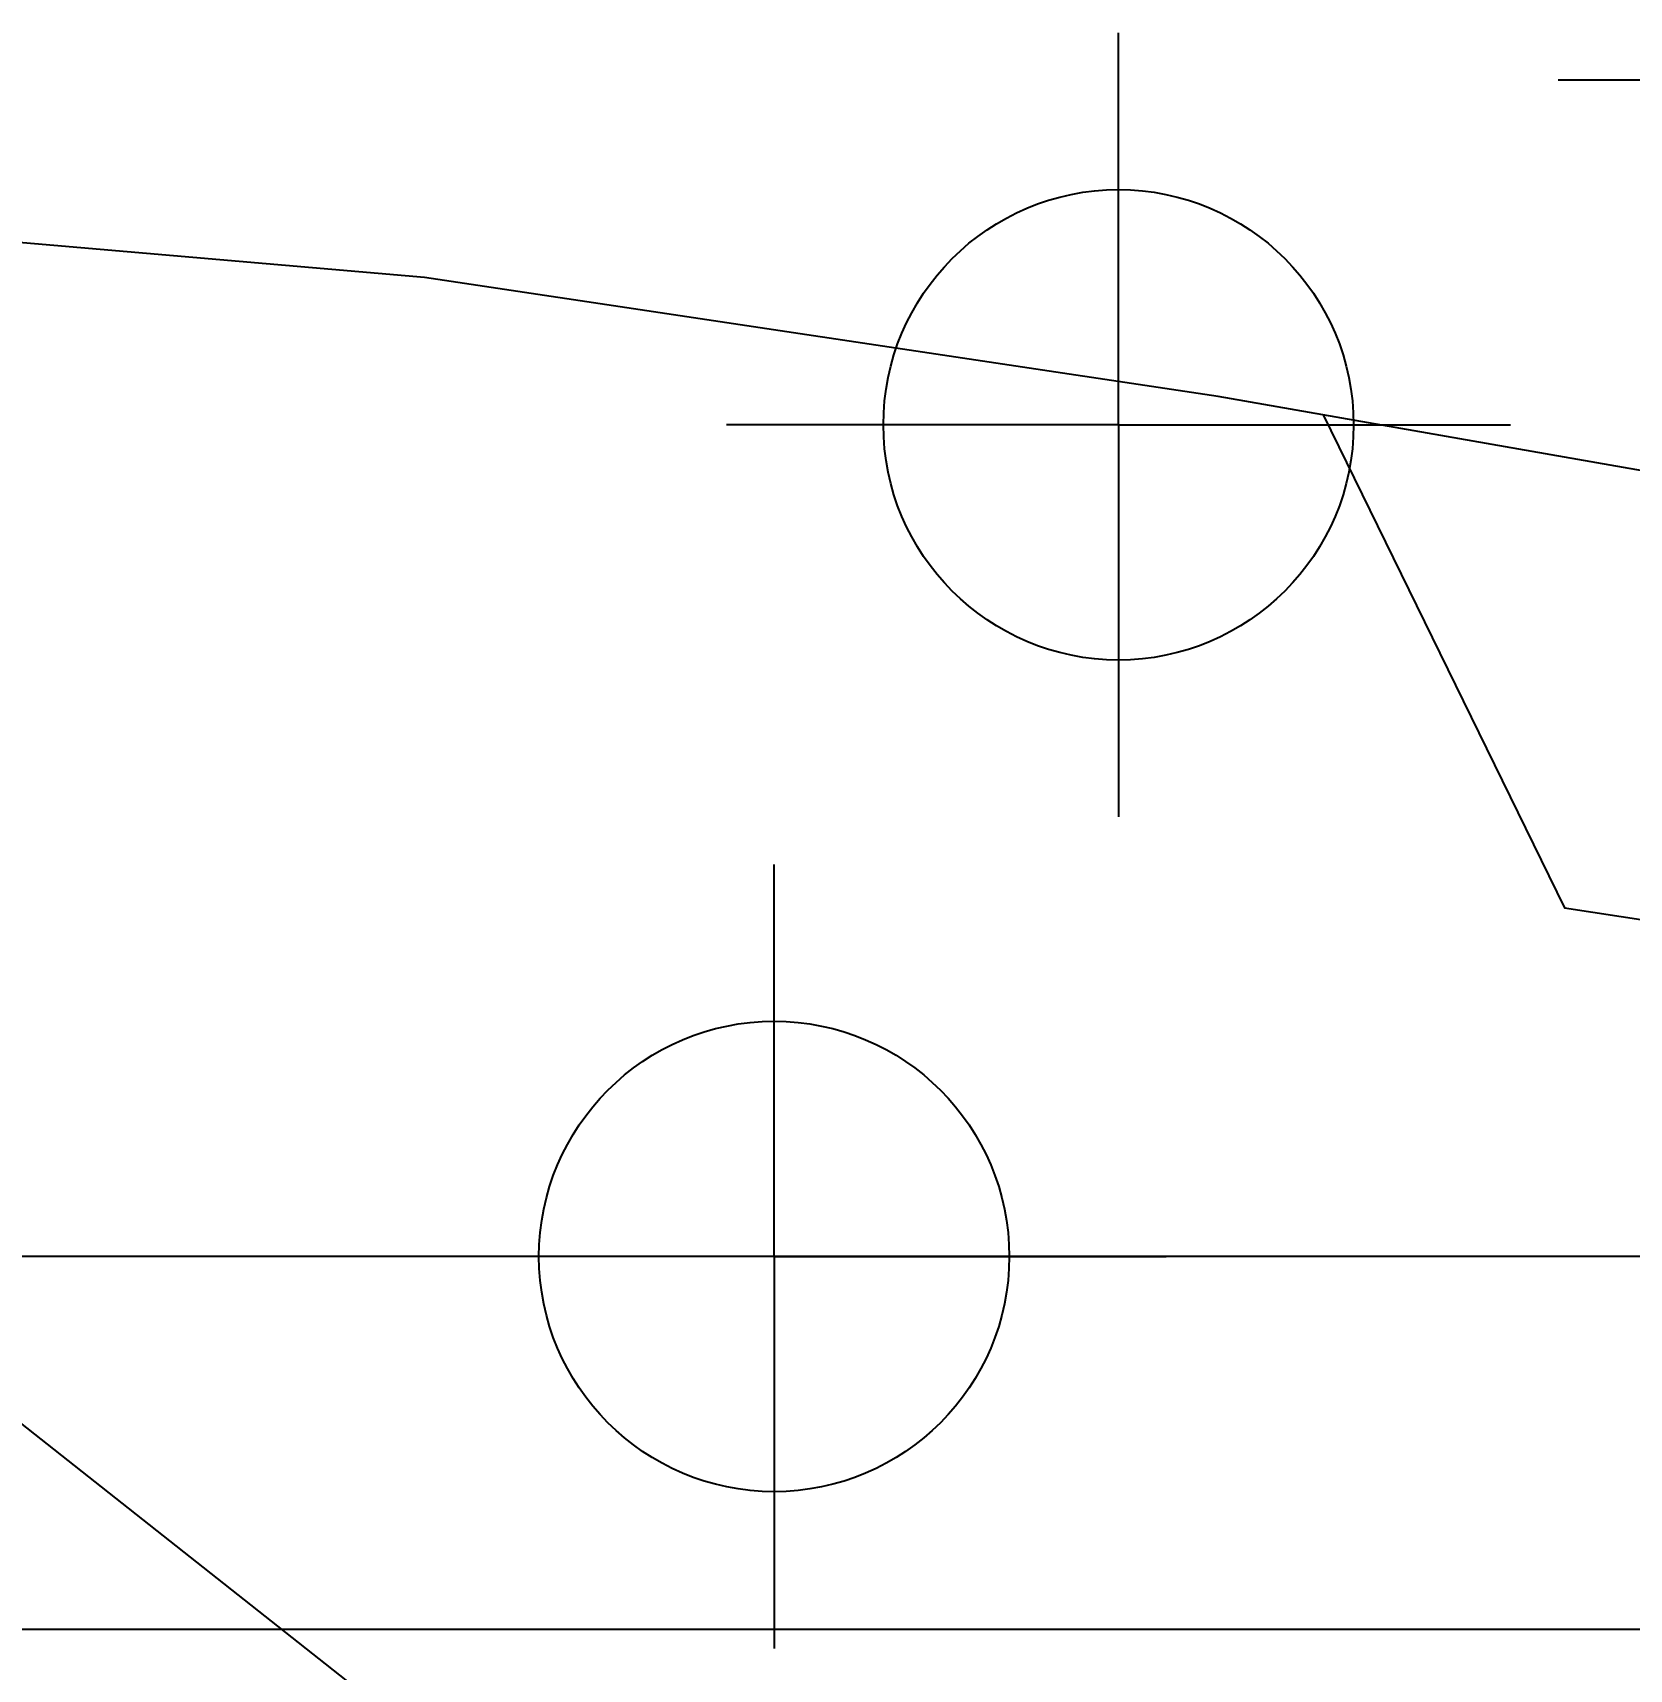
# Model space of a CAD drawing. Extents: x -381 to 213, y -63 to 250.
# Drawn here: x 50.72 to 71.09, y 143.93 to 164.81 of the extents above; entities that cross this region are included whole.
import ezdxf

# ---------------------------------------------------------------- set-up
doc = ezdxf.new("R2010")
doc.units = 0
doc.header["$MEASUREMENT"] = 0
for name, pattern in [('K5LT65535', [0]), ('K5LT_AXLED', [19.5, 15, -1.5, 1.5, -1.5]), ('K5LT_BASIC', [0]), ('K5LT_THIN', [0])]:
    doc.linetypes.add(name, pattern=pattern)
doc.layers.add('Системный слой', color=7, linetype='Continuous')
doc.styles.add('K5_DIMSTYLE', font='win_eskd.shx', dxfattribs={"width": 0.7, "oblique": 15, "bigfont": 'b_eskd.shx'})
doc.styles.add('K5_TEXTSTYLE', font='win_eskd.shx', dxfattribs={"width": 0.7, "oblique": 15, "bigfont": 'b_eskd.shx'})
doc.dimstyles.new('K5_DIMSTYLE14', dxfattribs={"dimtxt": 5, "dimasz": 1, "dimexe": 2, "dimexo": 0, "dimgap": 1, "dimtad": 1, "dimtxsty": 'K5_DIMSTYLE', "dimblk1": 'K5_OUTSIDE', "dimblk2": 'K5_OUTSIDE', "dimsah": 1, "dimcen": 5, "dimdle": 5, "dimclrd": 7, "dimclre": 7, "dimclrt": 7, "dimadec": 0, "dimazin": 0, "dimtfac": 0.666, "dimtdec": 4, "dimtmove": 0, "dimatfit": 3, "dimfxl": 0, "dimtvp": 1, "dimtolj": 1, "dimtzin": 0, "dimarcsym": 0})

# ---------------------------------------------------------------- blocks, each defined once
blk = doc.blocks.new('*D')
at = {"layer": 'Системный слой', "color": 7, "linetype": 'K5LT_THIN'}
for p, q in [((-149.074, 155.368), (-149.074, 203.891)), ((121.111, 135.447), (121.111, 203.891)), ((-149.074, 201.891), (-144.074, 202.549)), ((-144.074, 202.549), (-144.574, 201.891)), ((116.611, 201.891), (116.111, 202.549)), ((116.111, 202.549), (121.111, 201.891)), ((-144.074, 201.233), (-149.074, 201.891)), ((-149.074, 201.891), (121.111, 201.891)), ((-144.574, 201.891), (-144.074, 201.233)), ((121.111, 201.891), (116.111, 201.233)), ((116.111, 201.233), (116.611, 201.891)), ((-62.851, 194.699), (-160.397, 194.699)), ((-159.056, 189.699), (-158.397, 194.699)), ((-158.397, 194.699), (-157.739, 189.699)), ((-158.397, 194.699), (-158.397, 109.096)), ((-158.397, 190.199), (-159.056, 189.699)), ((-157.739, 189.699), (-158.397, 190.199)), ((-158.397, 109.096), (-159.056, 114.096)), ((-159.056, 114.096), (-158.397, 113.596)), ((-158.397, 113.596), (-157.739, 114.096)), ((-157.739, 114.096), (-158.397, 109.096)), ((-51.176, 109.096), (-160.397, 109.096))]:
    blk.add_line(p, q, dxfattribs=at)
at = {"layer": 'Системный слой'}
for points in [[(-144.574, 201.891), (-144.074, 202.549), (-149.074, 201.891), (-144.574, 201.891)], [(121.111, 201.891), (116.611, 201.891), (116.111, 202.549), (121.111, 201.891)], [(-144.074, 201.233), (-144.574, 201.891), (-149.074, 201.891), (-144.074, 201.233)], [(116.611, 201.891), (121.111, 201.891), (116.111, 201.233), (116.611, 201.891)], [(-158.397, 190.199), (-158.397, 194.699), (-159.056, 189.699), (-158.397, 190.199)], [(-157.739, 189.699), (-158.397, 194.699), (-158.397, 190.199), (-157.739, 189.699)], [(-158.397, 109.096), (-158.397, 113.596), (-159.056, 114.096), (-158.397, 109.096)], [(-158.397, 109.096), (-157.739, 114.096), (-158.397, 113.596), (-158.397, 109.096)]]:
    blk.add_solid(points, dxfattribs=at)
at = {"layer": 'Системный слой', "color": 7, "style": 'K5_TEXTSTYLE', "oblique": 20, "width": 0.7}
blk.add_text('270,18', height=5, dxfattribs=at).set_placement((-22.637, 204.426))
blk.add_text('85,6', height=5, rotation=90, dxfattribs=at).set_placement((-160.932, 145.981))
blk = doc.blocks.new('K5_OUTSIDE')
at = {"color": 7, "linetype": 'K5LT_THIN'}
for p, q in [((0, 0), (-5, 0.658)), ((-5, 0.658), (-4.5, 0)), ((0, 0), (-7, 0)), ((-4.5, 0), (-5, -0.658)), ((-5, -0.658), (0, 0))]:
    blk.add_line(p, q, dxfattribs=at)
for points in [[(0, 0), (-4.5, 0), (-5, 0.658), (0, 0)], [(-4.5, 0), (0, 0), (-5, -0.658), (-4.5, 0)]]:
    blk.add_solid(points)
blk = doc.blocks.new('*U')
at = {"layer": 'Системный слой', "color": 30, "linetype": 'K5LT_AXLED'}
for p, q in [((83.405, 16.589), (83.405, 21.589)), ((83.405, 16.589), (83.405, 21.589)), ((94.013, 20.983), (89.013, 20.983)), ((94.013, 20.983), (89.013, 20.983)), ((83.405, 16.589), (78.405, 16.589)), ((83.405, 16.589), (78.405, 16.589)), ((83.405, 16.589), (88.405, 16.589)), ((83.405, 16.589), (83.405, 11.589)), ((83.405, 16.589), (88.405, 16.589)), ((83.405, 16.589), (83.405, 11.589)), ((79.011, 5.982), (79.011, 10.982)), ((79.011, 5.982), (79.011, 10.982)), ((94.013, 5.981), (25.516, 5.981)), ((94.013, 5.981), (25.516, 5.981)), ((94.013, 5.982), (27.498, 5.982)), ((94.013, 5.982), (27.498, 5.982)), ((94.013, 5.981), (29.478, 5.981)), ((94.013, 5.981), (29.478, 5.981)), ((79.011, 5.982), (74.011, 5.982)), ((79.011, 5.982), (74.011, 5.982)), ((94.013, 5.982), (77.011, 5.982)), ((94.013, 5.982), (77.011, 5.982)), ((79.011, 5.982), (84.011, 5.982)), ((79.011, 5.982), (79.011, 0.982)), ((79.011, 5.982), (84.011, 5.982)), ((79.011, 5.982), (79.011, 0.982))]:
    blk.add_line(p, q, dxfattribs=at)
at = {"layer": 'Системный слой', "color": 5, "linetype": 'K5LT_BASIC'}
blk.add_line((156.17, 1.223), (-168.83, 1.223), dxfattribs=at)
blk = doc.blocks.new('*F')
at = {"layer": 'Системный слой', "color": 5, "linetype": 'K5LT65535'}
for points in [[(64.596, 19.329), (64.622, 7.622), (81.088, -5.377), (88.903, -4.978), (92.492, -0.911)], [(95.602, 15.038), (84.677, 16.952), (74.549, 18.468), (64.596, 19.329)], [(86.016, 16.718), (89.095, 10.429), (135.412, 3.347)], [(88.903, -4.978), (73.671, -34.166), (61.31, -34.166), (62.188, 7.622), (64.622, 7.622), (81.088, -5.377), (88.903, -4.978)]]:
    blk.add_lwpolyline(points, dxfattribs=at)
at = {"layer": 'Системный слой', "color": 5, "linetype": 'K5LT_BASIC'}
for centre, radius in [((94.013, 5.981), 62.534), ((94.013, 5.981), 62.534), ((94.013, 5.981), 37.817), ((94.013, 5.981), 37.817), ((94.013, 5.981), 31.192), ((94.013, 5.981), 31.192), ((94.013, 5.982), 29.543), ((94.013, 5.982), 29.543), ((83.405, 16.589), 3), ((83.405, 16.589), 3), ((79.011, 5.982), 3), ((79.011, 5.982), 3)]:
    blk.add_circle(centre, radius, dxfattribs=at)
at = {"layer": 'Системный слой'}
blk.add_blockref('*U', (0, 0), dxfattribs=at)
blk.add_blockref('*U', (0, 0), dxfattribs=at)
blk.add_blockref('*U', (0, 0), dxfattribs=at)
blk.add_blockref('*U', (0, 0), dxfattribs=at)
blk.add_blockref('*U', (0, 0), dxfattribs=at)
blk.add_blockref('*U', (0, 0), dxfattribs=at)
blk.add_blockref('*U', (0, 0), dxfattribs=at)
blk.add_blockref('*U', (0, 0), dxfattribs=at)
blk.add_blockref('*U', (0, 0), dxfattribs=at)
blk.add_blockref('*U', (0, 0), dxfattribs=at)
blk.add_blockref('*U', (0, 0), dxfattribs=at)
blk.add_blockref('*U', (0, 0), dxfattribs=at)
blk.add_blockref('*U', (0, 0), dxfattribs=at)
blk.add_blockref('*U', (0, 0), dxfattribs=at)
blk.add_blockref('*U', (0, 0), dxfattribs=at)
blk.add_blockref('*U', (0, 0), dxfattribs=at)
blk.add_blockref('*U', (0, 0), dxfattribs=at)
blk.add_blockref('*U', (0, 0), dxfattribs=at)
blk.add_blockref('*U', (0, 0), dxfattribs=at)
blk.add_blockref('*U', (0, 0), dxfattribs=at)
blk.add_blockref('*U', (0, 0), dxfattribs=at)
blk.add_blockref('*U', (0, 0), dxfattribs=at)
blk.add_blockref('*U', (0, 0), dxfattribs=at)
blk.add_blockref('*U', (0, 0), dxfattribs=at)
blk.add_blockref('*U', (0, 0), dxfattribs=at)
blk.add_blockref('*U', (0, 0), dxfattribs=at)
blk.add_blockref('*U', (0, 0), dxfattribs=at)
blk.add_blockref('*U', (0, 0), dxfattribs=at)
blk.add_blockref('*U', (0, 0), dxfattribs=at)
blk.add_blockref('*U', (0, 0), dxfattribs=at)
blk.add_blockref('*U', (0, 0), dxfattribs=at)
blk.add_blockref('*U', (0, 0), dxfattribs=at)
blk.add_blockref('*U', (0, 0), dxfattribs=at)
blk.add_blockref('*U', (0, 0), dxfattribs=at)
blk.add_blockref('*U', (0, 0), dxfattribs=at)
blk.add_blockref('*U', (0, 0), dxfattribs=at)
blk.add_blockref('*U', (0, 0), dxfattribs=at)
blk.add_blockref('*U', (0, 0), dxfattribs=at)
blk.add_blockref('*U', (0, 0), dxfattribs=at)
blk.add_blockref('*U', (0, 0), dxfattribs=at)
blk.add_blockref('*U', (0, 0), dxfattribs=at)
blk.add_blockref('*U', (0, 0), dxfattribs=at)
blk.add_blockref('*U', (0, 0), dxfattribs=at)
blk.add_blockref('*U', (0, 0), dxfattribs=at)
blk.add_blockref('*U', (0, 0), dxfattribs=at)
blk.add_blockref('*U', (0, 0), dxfattribs=at)
blk.add_blockref('*U', (0, 0), dxfattribs=at)
blk.add_blockref('*U', (0, 0), dxfattribs=at)
blk.add_blockref('*U', (0, 0), dxfattribs=at)
blk.add_blockref('*U', (0, 0), dxfattribs=at)
blk.add_blockref('*U', (0, 0), dxfattribs=at)
blk.add_blockref('*U', (0, 0), dxfattribs=at)
blk.add_blockref('*U', (0, 0), dxfattribs=at)
blk.add_blockref('*U', (0, 0), dxfattribs=at)
blk.add_blockref('*U', (0, 0), dxfattribs=at)
blk.add_blockref('*U', (0, 0), dxfattribs=at)
blk.add_blockref('*U', (0, 0), dxfattribs=at)
blk.add_blockref('*U', (0, 0), dxfattribs=at)
blk.add_blockref('*U', (0, 0), dxfattribs=at)
blk.add_blockref('*U', (0, 0), dxfattribs=at)
blk.add_blockref('*U', (0, 0), dxfattribs=at)
blk.add_blockref('*U', (0, 0), dxfattribs=at)
blk.add_blockref('*U', (0, 0), dxfattribs=at)
blk.add_blockref('*U', (0, 0), dxfattribs=at)
blk.add_blockref('*U', (0, 0), dxfattribs=at)
blk.add_blockref('*U', (0, 0), dxfattribs=at)
blk.add_blockref('*U', (0, 0), dxfattribs=at)
blk.add_blockref('*U', (0, 0), dxfattribs=at)
blk.add_blockref('*U', (0, 0), dxfattribs=at)
blk.add_blockref('*U', (0, 0), dxfattribs=at)
blk.add_blockref('*U', (0, 0), dxfattribs=at)
blk.add_blockref('*U', (0, 0), dxfattribs=at)
blk.add_blockref('*U', (0, 0), dxfattribs=at)
blk.add_blockref('*U', (0, 0), dxfattribs=at)
blk.add_blockref('*U', (0, 0), dxfattribs=at)
blk.add_blockref('*U', (0, 0), dxfattribs=at)
blk.add_blockref('*U', (0, 0), dxfattribs=at)
blk.add_blockref('*U', (0, 0), dxfattribs=at)
blk.add_blockref('*U', (0, 0), dxfattribs=at)
blk.add_blockref('*U', (0, 0), dxfattribs=at)
blk.add_blockref('*U', (0, 0), dxfattribs=at)
blk.add_blockref('*U', (0, 0), dxfattribs=at)
blk.add_blockref('*U', (0, 0), dxfattribs=at)
blk.add_blockref('*U', (0, 0), dxfattribs=at)
blk.add_blockref('*U', (0, 0), dxfattribs=at)
blk.add_blockref('*U', (0, 0), dxfattribs=at)
blk.add_blockref('*U', (0, 0), dxfattribs=at)
blk.add_blockref('*U', (0, 0), dxfattribs=at)
blk.add_blockref('*U', (0, 0), dxfattribs=at)
blk.add_blockref('*U', (0, 0), dxfattribs=at)
blk.add_blockref('*U', (0, 0), dxfattribs=at)
blk.add_blockref('*U', (0, 0), dxfattribs=at)
blk.add_blockref('*U', (0, 0), dxfattribs=at)
blk.add_blockref('*U', (0, 0), dxfattribs=at)
blk.add_blockref('*U', (0, 0), dxfattribs=at)
blk.add_blockref('*U', (0, 0), dxfattribs=at)
blk.add_blockref('*U', (0, 0), dxfattribs=at)
blk.add_blockref('*U', (0, 0), dxfattribs=at)
blk.add_blockref('*U', (0, 0), dxfattribs=at)
blk.add_blockref('*U', (0, 0), dxfattribs=at)
blk.add_blockref('*U', (0, 0), dxfattribs=at)
blk.add_blockref('*U', (0, 0), dxfattribs=at)
blk.add_blockref('*U', (0, 0), dxfattribs=at)
blk.add_blockref('*U', (0, 0), dxfattribs=at)
blk.add_blockref('*U', (0, 0), dxfattribs=at)
blk.add_blockref('*U', (0, 0), dxfattribs=at)
blk.add_blockref('*U', (0, 0), dxfattribs=at)
blk.add_blockref('*U', (0, 0), dxfattribs=at)
blk.add_blockref('*U', (0, 0), dxfattribs=at)
blk.add_blockref('*U', (0, 0), dxfattribs=at)
blk.add_blockref('*U', (0, 0), dxfattribs=at)
blk.add_blockref('*U', (0, 0), dxfattribs=at)
blk.add_blockref('*U', (0, 0), dxfattribs=at)
blk.add_blockref('*U', (0, 0), dxfattribs=at)
blk.add_blockref('*U', (0, 0), dxfattribs=at)
blk.add_blockref('*U', (0, 0), dxfattribs=at)
blk.add_blockref('*U', (0, 0), dxfattribs=at)
blk.add_blockref('*U', (0, 0), dxfattribs=at)
blk.add_blockref('*U', (0, 0), dxfattribs=at)
blk.add_blockref('*U', (0, 0), dxfattribs=at)
blk.add_blockref('*U', (0, 0), dxfattribs=at)
blk.add_blockref('*U', (0, 0), dxfattribs=at)
blk.add_blockref('*U', (0, 0), dxfattribs=at)
blk.add_blockref('*U', (0, 0), dxfattribs=at)
blk.add_blockref('*U', (0, 0), dxfattribs=at)
blk.add_blockref('*U', (0, 0), dxfattribs=at)
blk.add_blockref('*U', (0, 0), dxfattribs=at)
blk.add_blockref('*U', (0, 0), dxfattribs=at)
blk.add_blockref('*U', (0, 0), dxfattribs=at)
blk.add_blockref('*U', (0, 0), dxfattribs=at)
blk.add_blockref('*U', (0, 0), dxfattribs=at)
blk.add_blockref('*U', (0, 0), dxfattribs=at)
blk.add_blockref('*U', (0, 0), dxfattribs=at)
blk.add_blockref('*U', (0, 0), dxfattribs=at)
blk.add_blockref('*U', (0, 0), dxfattribs=at)
blk.add_blockref('*U', (0, 0), dxfattribs=at)
blk.add_blockref('*U', (0, 0), dxfattribs=at)
blk.add_blockref('*U', (0, 0), dxfattribs=at)
blk.add_blockref('*U', (0, 0), dxfattribs=at)
blk.add_blockref('*U', (0, 0), dxfattribs=at)
blk.add_blockref('*U', (0, 0), dxfattribs=at)
blk.add_blockref('*U', (0, 0), dxfattribs=at)
blk.add_blockref('*U', (0, 0), dxfattribs=at)
blk.add_blockref('*U', (0, 0), dxfattribs=at)
blk.add_blockref('*U', (0, 0), dxfattribs=at)
blk.add_blockref('*U', (0, 0), dxfattribs=at)
blk.add_blockref('*U', (0, 0), dxfattribs=at)
blk.add_blockref('*U', (0, 0), dxfattribs=at)
blk.add_blockref('*U', (0, 0), dxfattribs=at)
blk.add_blockref('*U', (0, 0), dxfattribs=at)
blk.add_blockref('*U', (0, 0), dxfattribs=at)
blk.add_blockref('*U', (0, 0), dxfattribs=at)
blk.add_blockref('*U', (0, 0), dxfattribs=at)
blk.add_blockref('*U', (0, 0), dxfattribs=at)
blk.add_blockref('*U', (0, 0), dxfattribs=at)
blk.add_blockref('*U', (0, 0), dxfattribs=at)
blk.add_blockref('*U', (0, 0), dxfattribs=at)
blk.add_blockref('*U', (0, 0), dxfattribs=at)
blk.add_blockref('*U', (0, 0), dxfattribs=at)
blk.add_blockref('*U', (0, 0), dxfattribs=at)
blk.add_blockref('*U', (0, 0), dxfattribs=at)
blk.add_blockref('*U', (0, 0), dxfattribs=at)
blk.add_blockref('*U', (0, 0), dxfattribs=at)
blk.add_blockref('*U', (0, 0), dxfattribs=at)
blk.add_blockref('*U', (0, 0), dxfattribs=at)
blk.add_blockref('*U', (0, 0), dxfattribs=at)
blk.add_blockref('*U', (0, 0), dxfattribs=at)
blk.add_blockref('*U', (0, 0), dxfattribs=at)
blk.add_blockref('*U', (0, 0), dxfattribs=at)
blk.add_blockref('*U', (0, 0), dxfattribs=at)
blk.add_blockref('*U', (0, 0), dxfattribs=at)
blk.add_blockref('*U', (0, 0), dxfattribs=at)
blk.add_blockref('*U', (0, 0), dxfattribs=at)
blk.add_blockref('*U', (0, 0), dxfattribs=at)
blk.add_blockref('*U', (0, 0), dxfattribs=at)
blk.add_blockref('*U', (0, 0), dxfattribs=at)
blk.add_blockref('*U', (0, 0), dxfattribs=at)
blk.add_blockref('*U', (0, 0), dxfattribs=at)
blk.add_blockref('*U', (0, 0), dxfattribs=at)
blk.add_blockref('*U', (0, 0), dxfattribs=at)
blk.add_blockref('*U', (0, 0), dxfattribs=at)
blk.add_blockref('*U', (0, 0), dxfattribs=at)
blk.add_blockref('*U', (0, 0), dxfattribs=at)
blk.add_blockref('*U', (0, 0), dxfattribs=at)
blk.add_blockref('*U', (0, 0), dxfattribs=at)
blk.add_blockref('*U', (0, 0), dxfattribs=at)
blk.add_blockref('*U', (0, 0), dxfattribs=at)
blk.add_blockref('*U', (0, 0), dxfattribs=at)
blk.add_blockref('*U', (0, 0), dxfattribs=at)
blk.add_blockref('*U', (0, 0), dxfattribs=at)
blk.add_blockref('*U', (0, 0), dxfattribs=at)
blk.add_blockref('*U', (0, 0), dxfattribs=at)
blk.add_blockref('*U', (0, 0), dxfattribs=at)
blk.add_blockref('*U', (0, 0), dxfattribs=at)
blk.add_blockref('*U', (0, 0), dxfattribs=at)
blk.add_blockref('*U', (0, 0), dxfattribs=at)
blk.add_blockref('*U', (0, 0), dxfattribs=at)
blk.add_blockref('*U', (0, 0), dxfattribs=at)
blk.add_blockref('*U', (0, 0), dxfattribs=at)
blk.add_blockref('*U', (0, 0), dxfattribs=at)
blk.add_blockref('*U', (0, 0), dxfattribs=at)
blk.add_blockref('*U', (0, 0), dxfattribs=at)
blk.add_blockref('*U', (0, 0), dxfattribs=at)
blk.add_blockref('*U', (0, 0), dxfattribs=at)
blk.add_blockref('*U', (0, 0), dxfattribs=at)
blk.add_blockref('*U', (0, 0), dxfattribs=at)
blk.add_blockref('*U', (0, 0), dxfattribs=at)

msp = doc.modelspace()

# ---------------------------------------------------------------- block references
at = {"layer": 'Системный слой'}
msp.add_blockref('*F', (-18.831, 143.216), dxfattribs=at)

# ---------------------------------------------------------------- dimensions: what is measured, and where the dimension line sits
dim = msp.add_linear_dim(base=(-149.0741, 201.8911), p1=(-149.0741, 155.3678), p2=(121.1107, 135.4469), dimstyle='K5_DIMSTYLE14', override={"dimpost": ' '}, dxfattribs=at)
dim.commit()
dim.dimension.update_dxf_attribs({"geometry": '*D', "text_midpoint": (-22.6366, 204.4257), "dimtype": 160})
dim = msp.add_linear_dim(base=(-158.397, 194.699), p1=(-62.851, 194.699), p2=(-51.176, 109.096), angle=90, dimstyle='K5_DIMSTYLE14', override={"dimpost": ' '}, dxfattribs=at)
dim.commit()
dim.dimension.update_dxf_attribs({"geometry": '*D', "text_midpoint": (-160.932, 145.981), "dimtype": 160})

doc.saveas('drawing.dxf')
